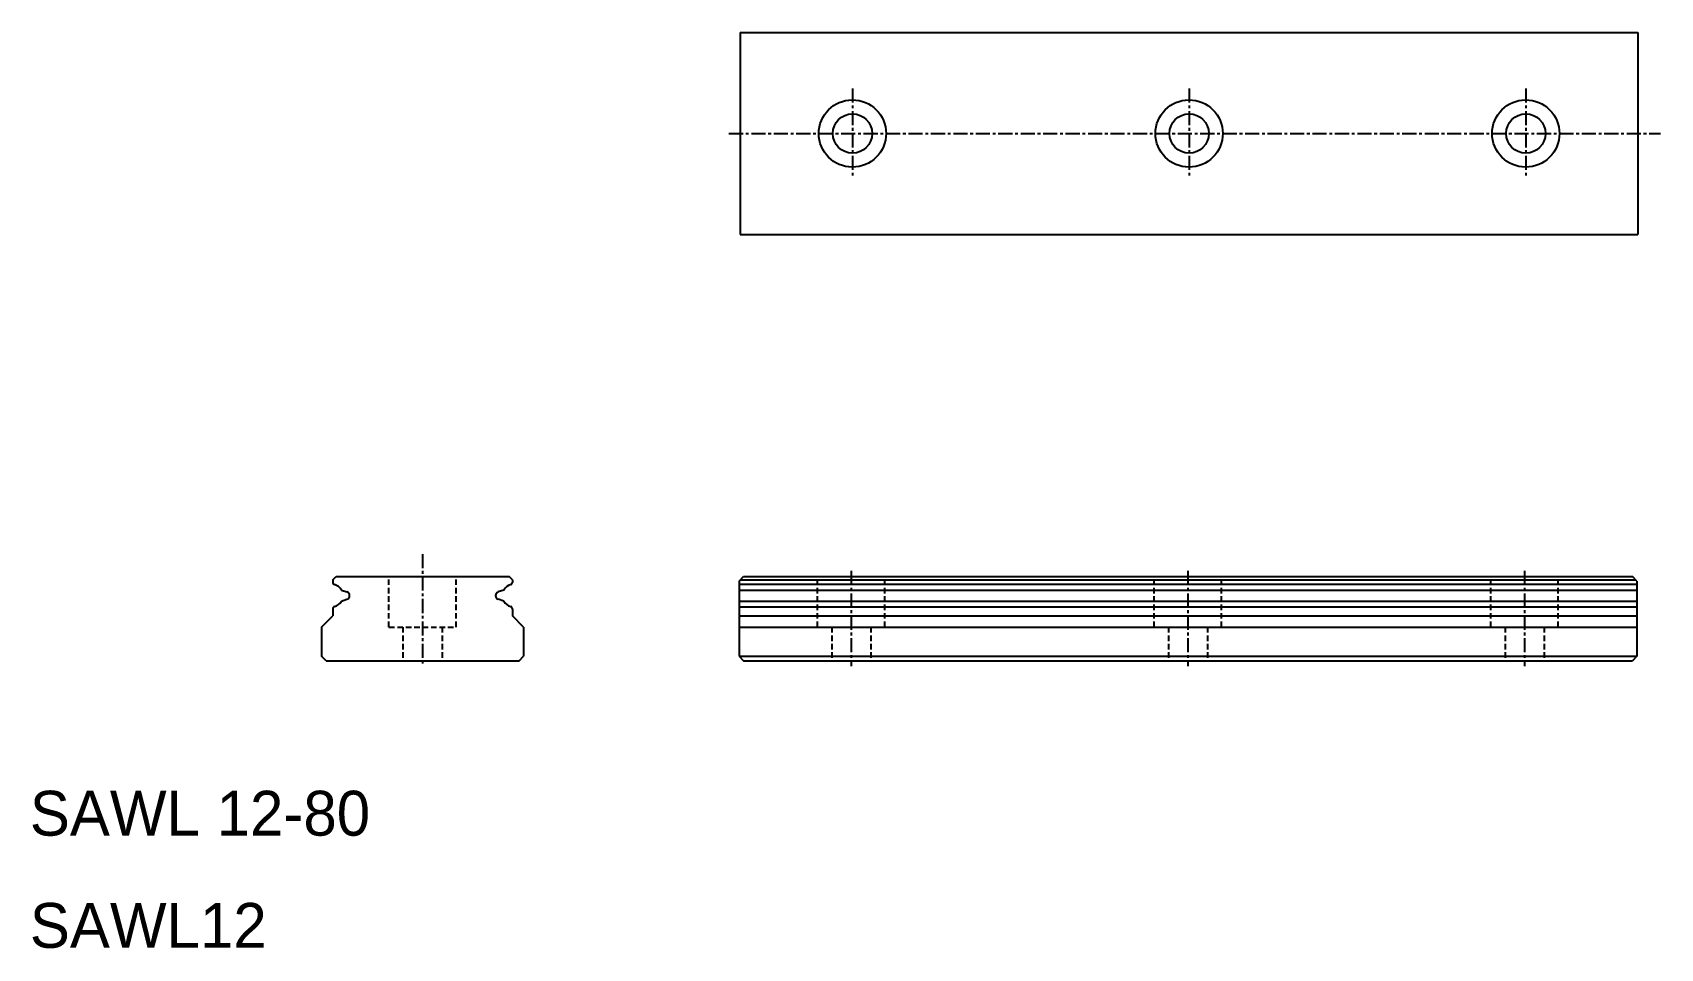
# Model space of a CAD drawing. Extents: x 10 to 155, y 10 to 92.
import ezdxf

# ---------------------------------------------------------------- set-up
doc = ezdxf.new("R2010")
doc.units = 0
doc.linetypes.add('CENTER', pattern=[2, 1.25, -0.25, 0.25, -0.25])
doc.linetypes.add('DASHED', pattern=[0.75, 0.5, -0.25])
doc.layers.get('0').update_dxf_attribs({"linetype": 'CONTINUOUS'})
doc.layers.add('CENTER', color=1, linetype='CENTER')

msp = doc.modelspace()

# ---------------------------------------------------------------- linework, layer by layer
at = {"color": 7, "linetype": 'CONTINUOUS'}
for p, q in [((73.299999, 91.599987), (73.299999, 73.599987)), ((73.299999, 91.599987), (153.299999, 91.599987)), ((153.299999, 91.599987), (153.299999, 73.599987)), ((73.299999, 73.599987), (153.299999, 73.599987)), ((36.999999, 42.799987), (37.299999, 43.099987)), ((36.999999, 42.799987), (36.999999, 42.572787)), ((37.299999, 43.099987), (52.699999, 43.099987)), ((52.999999, 42.799987), (52.699999, 43.099987)), ((52.999999, 42.799987), (52.999999, 42.572787)), ((73.199999, 42.699987), (73.599999, 43.099987)), ((73.199999, 42.699987), (73.199999, 35.999987)), ((73.199999, 42.412087), (153.199999, 42.412087)), ((73.299999, 42.799987), (153.099999, 42.799987)), ((73.599999, 43.099987), (152.799999, 43.099987)), ((153.199999, 42.699987), (152.799999, 43.099987)), ((153.199999, 42.699987), (153.199999, 35.999987)), ((37.768999, 41.899987), (38.259999, 41.730887)), ((37.768999, 40.899987), (38.259999, 41.069087)), ((52.230999, 41.899987), (51.739999, 41.730887)), ((52.230999, 40.899987), (51.739999, 41.069087)), ((73.199999, 41.899987), (153.199999, 41.899987)), ((73.199999, 40.899987), (153.199999, 40.899987)), ((35.999999, 38.599987), (36.999999, 39.599987)), ((36.999999, 40.227187), (36.999999, 39.599987)), ((52.999999, 40.227187), (52.999999, 39.599987)), ((53.999999, 38.599987), (52.999999, 39.599987)), ((73.199999, 40.387887), (153.199999, 40.387887)), ((73.199999, 39.599987), (153.199999, 39.599987)), ((35.999999, 38.599987), (35.999999, 35.999987)), ((53.999999, 38.599987), (53.999999, 35.999987)), ((73.199999, 38.599987), (153.199999, 38.599987)), ((36.399999, 35.599987), (35.999999, 35.999987)), ((36.399999, 35.599987), (53.599999, 35.599987)), ((53.599999, 35.599987), (53.999999, 35.999987)), ((73.199999, 35.999987), (153.199999, 35.999987)), ((73.199999, 35.999987), (73.599999, 35.599987)), ((73.599999, 35.599987), (152.799999, 35.599987)), ((153.199999, 35.999987), (152.799999, 35.599987))]:
    msp.add_line(p, q, dxfattribs=at)
at = {"color": 3, "linetype": 'DASHED'}
for p, q in [((41.999999, 38.599987), (41.999999, 43.099987)), ((47.999999, 38.599987), (47.999999, 43.099987)), ((80.199999, 38.599987), (80.199999, 43.099987)), ((86.199999, 38.599987), (86.199999, 43.099987)), ((110.199999, 38.599987), (110.199999, 43.099987)), ((116.199999, 38.599987), (116.199999, 43.099987)), ((140.199999, 38.599987), (140.199999, 43.099987)), ((146.199999, 38.599987), (146.199999, 43.099987)), ((41.999999, 38.599987), (47.999999, 38.599987)), ((43.249999, 38.599987), (43.249999, 35.599987)), ((46.749999, 38.599987), (46.749999, 35.599987)), ((80.199999, 38.599987), (86.199999, 38.599987)), ((81.449999, 38.599987), (81.449999, 35.599987)), ((84.949999, 38.599987), (84.949999, 35.599987)), ((110.199999, 38.599987), (116.199999, 38.599987)), ((111.449999, 38.599987), (111.449999, 35.599987)), ((114.949999, 38.599987), (114.949999, 35.599987)), ((140.199999, 38.599987), (146.199999, 38.599987)), ((141.449999, 38.599987), (141.449999, 35.599987)), ((144.949999, 38.599987), (144.949999, 35.599987))]:
    msp.add_line(p, q, dxfattribs=at)
at = {"color": 7, "linetype": 'CONTINUOUS'}
for centre, radius in [((83.299999, 82.599987), 3), ((113.299999, 82.599987), 3), ((143.299999, 82.599987), 3), ((83.299999, 82.599987), 1.75), ((113.299999, 82.599987), 1.75), ((143.299999, 82.599987), 1.75)]:
    msp.add_circle(centre, radius, dxfattribs=at)
for centre, radius, start, end in [((37.199999, 42.572787), 0.2, 180, 253.822), ((36.843499, 41.343487), 1.08, 31.0162, 73.8224), ((53.156499, 41.343487), 1.08, 106.178, 148.984), ((52.799999, 42.572787), 0.2, 286.178, 0.000019), ((36.843499, 41.456487), 1.08, 286.178, 328.984), ((38.145999, 41.399987), 0.35, 289, 71.0002), ((51.853999, 41.399987), 0.35, 109, 251), ((53.156499, 41.456487), 1.08, 211.016, 253.822), ((37.199999, 40.227187), 0.2, 106.178, 180), ((52.799999, 40.227187), 0.2, 0, 73.8223)]:
    msp.add_arc(centre, radius, start, end, dxfattribs=at)
at = {"layer": 'CENTER', "color": 1, "linetype": 'CENTER'}
for p, q in [((83.299999, 86.599987), (83.299999, 78.599987)), ((113.299999, 86.599987), (113.299999, 78.599987)), ((143.299999, 86.599987), (143.299999, 78.599987)), ((72.299999, 82.599987), (155.299999, 82.599987)), ((44.999999, 45.099987), (44.999999, 35.099987)), ((83.199999, 43.599987), (83.199999, 35.099987)), ((113.199999, 43.599987), (113.199999, 35.099987)), ((143.199999, 43.599987), (143.199999, 35.099987))]:
    msp.add_line(p, q, dxfattribs=at)

# ---------------------------------------------------------------- texts
at = {"color": 7, "linetype": 'CONTINUOUS'}
for s, p in [('SAWL 12-80', (10, 20)), ('SAWL12', (10, 10))]:
    msp.add_text(s, height=4, dxfattribs=at).set_placement(p)

doc.saveas('drawing.dxf')
